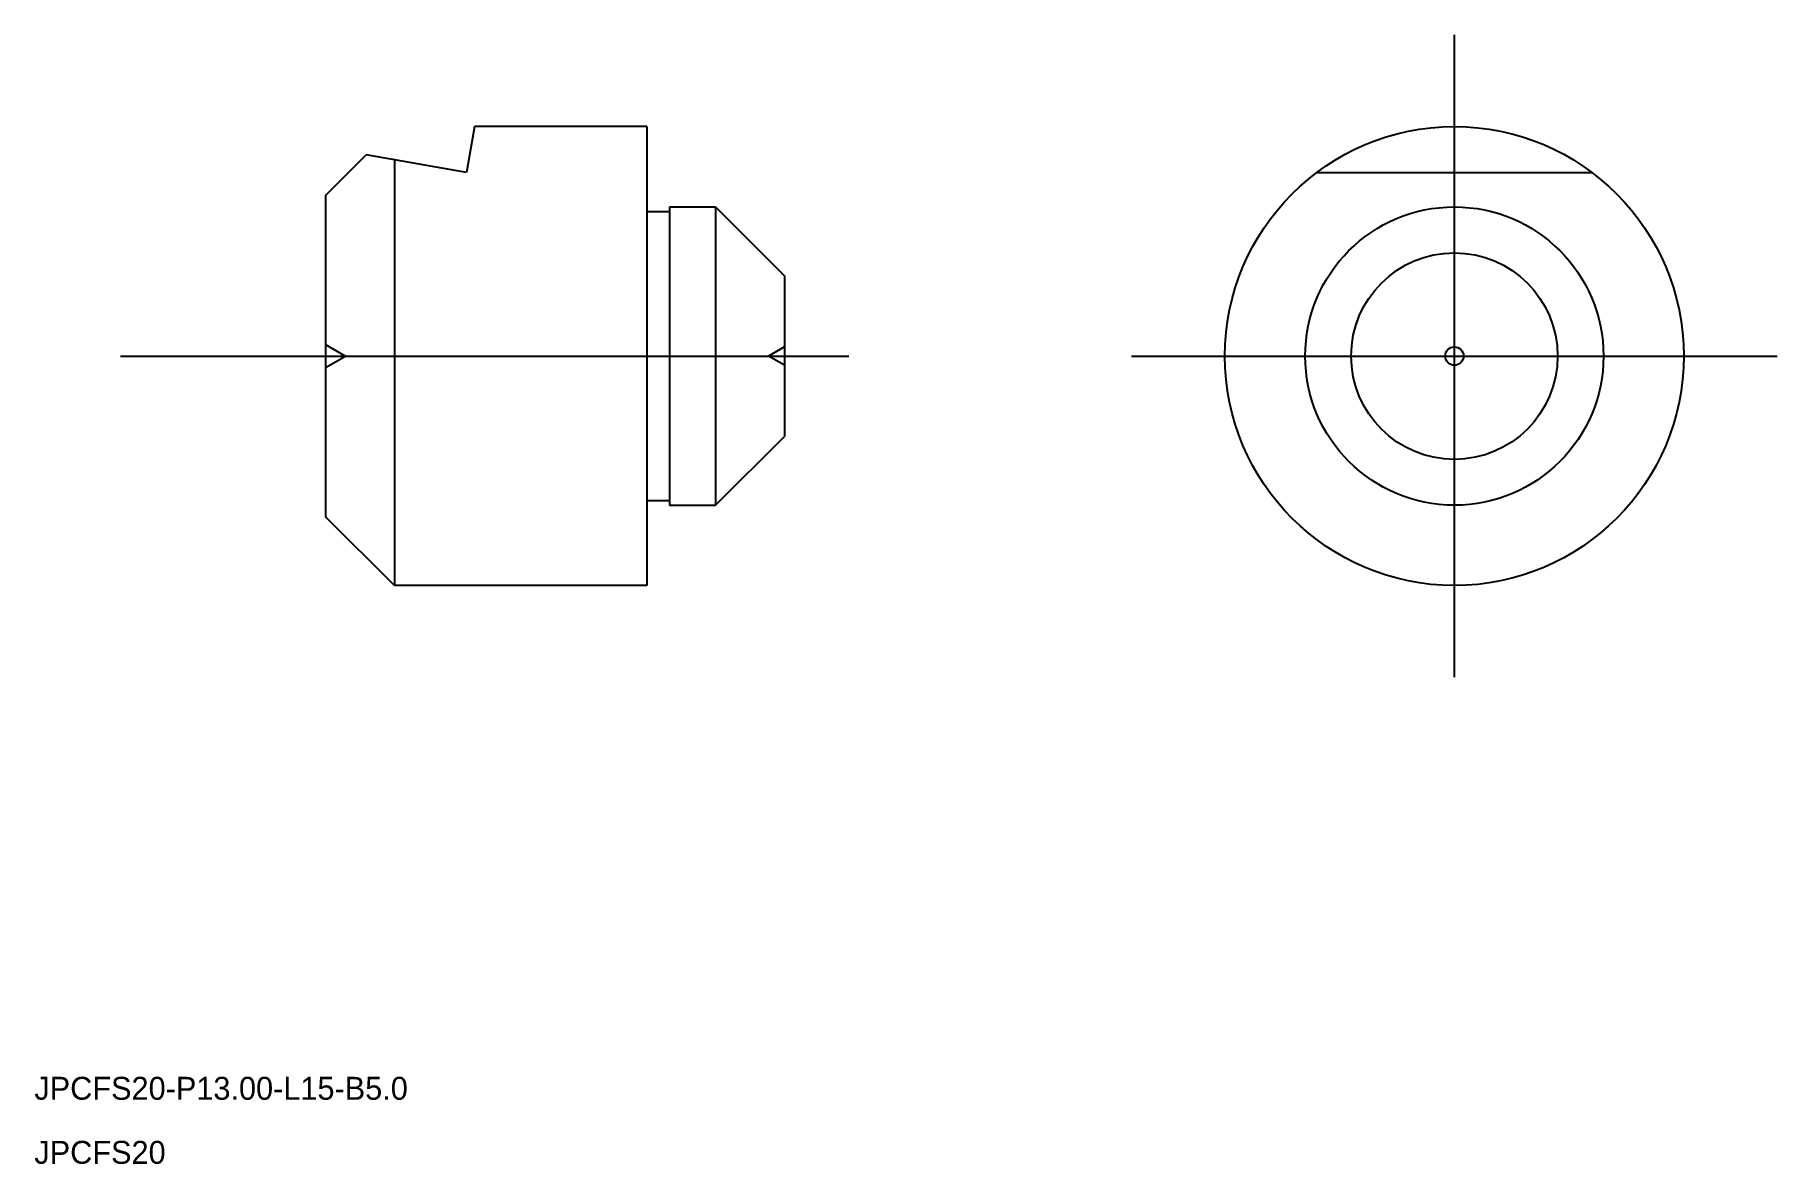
# Model space of a CAD drawing. Extents: x 556.9 to 632.8, y 576.8 to 626.1.
import ezdxf

# ---------------------------------------------------------------- set-up
doc = ezdxf.new("R2010")
doc.units = 0
doc.linetypes.add('CENTER', pattern=[50.8, 31.75, -6.35, 6.35, -6.35])
doc.linetypes.add('DASHED', pattern=[19.05, 12.7, -6.35])
doc.layers.get('0').update_dxf_attribs({"linetype": 'CONTINUOUS'})
doc.layers.add('CENTER', color=1, linetype='CENTER')

msp = doc.modelspace()

# ---------------------------------------------------------------- linework, layer by layer
at = {"color": 7, "linetype": 'CONTINUOUS'}
for p, q in [((576.045, 622.051), (575.692, 620.051)), ((583.545, 622.051), (576.045, 622.051)), ((583.545, 622.051), (583.545, 602.051)), ((569.545, 619.051), (571.316, 620.822)), ((575.692, 620.051), (571.316, 620.822)), ((572.545, 620.606), (572.545, 602.051)), ((569.545, 619.051), (569.545, 605.051)), ((583.545, 618.351), (584.545, 618.351)), ((584.545, 618.551), (586.545, 618.551)), ((584.545, 618.551), (584.545, 605.551)), ((586.545, 618.551), (586.545, 605.551)), ((586.545, 618.551), (589.545, 615.551)), ((589.545, 615.551), (589.545, 608.551)), ((586.545, 605.551), (589.545, 608.551)), ((583.545, 605.751), (584.545, 605.751)), ((584.545, 605.551), (586.545, 605.551)), ((572.545, 602.051), (569.545, 605.051)), ((583.545, 602.051), (572.545, 602.051))]:
    msp.add_line(p, q, dxfattribs=at)
at = {"color": 3, "linetype": 'DASHED'}
for p, q in [((612.75, 620.051), (624.75, 620.051)), ((569.545, 612.551), (570.411, 612.051)), ((589.545, 612.451), (588.852, 612.051)), ((569.545, 611.551), (570.411, 612.051)), ((589.545, 611.651), (588.852, 612.051))]:
    msp.add_line(p, q, dxfattribs=at)
at = {"color": 7, "linetype": 'CONTINUOUS'}
for radius in [10, 6.5, 4.5, 0.4]:
    msp.add_circle((618.75, 612.051), radius, dxfattribs=at)
at = {"layer": 'CENTER', "color": 1, "linetype": 'CENTER'}
for p, q in [((618.75, 598.051), (618.75, 626.051)), ((560.606, 612.051), (597.606, 612.051)), ((604.682, 612.051), (632.819, 612.051))]:
    msp.add_line(p, q, dxfattribs=at)

# ---------------------------------------------------------------- texts
at = {"color": 7, "linetype": 'CONTINUOUS'}
for s, p in [('JPCFS20-P13.00-L15-B5.0', (556.855, 579.641)), ('JPCFS20', (556.855, 576.849))]:
    msp.add_text(s, height=1, dxfattribs=at).set_placement(p)

doc.saveas('drawing.dxf')
